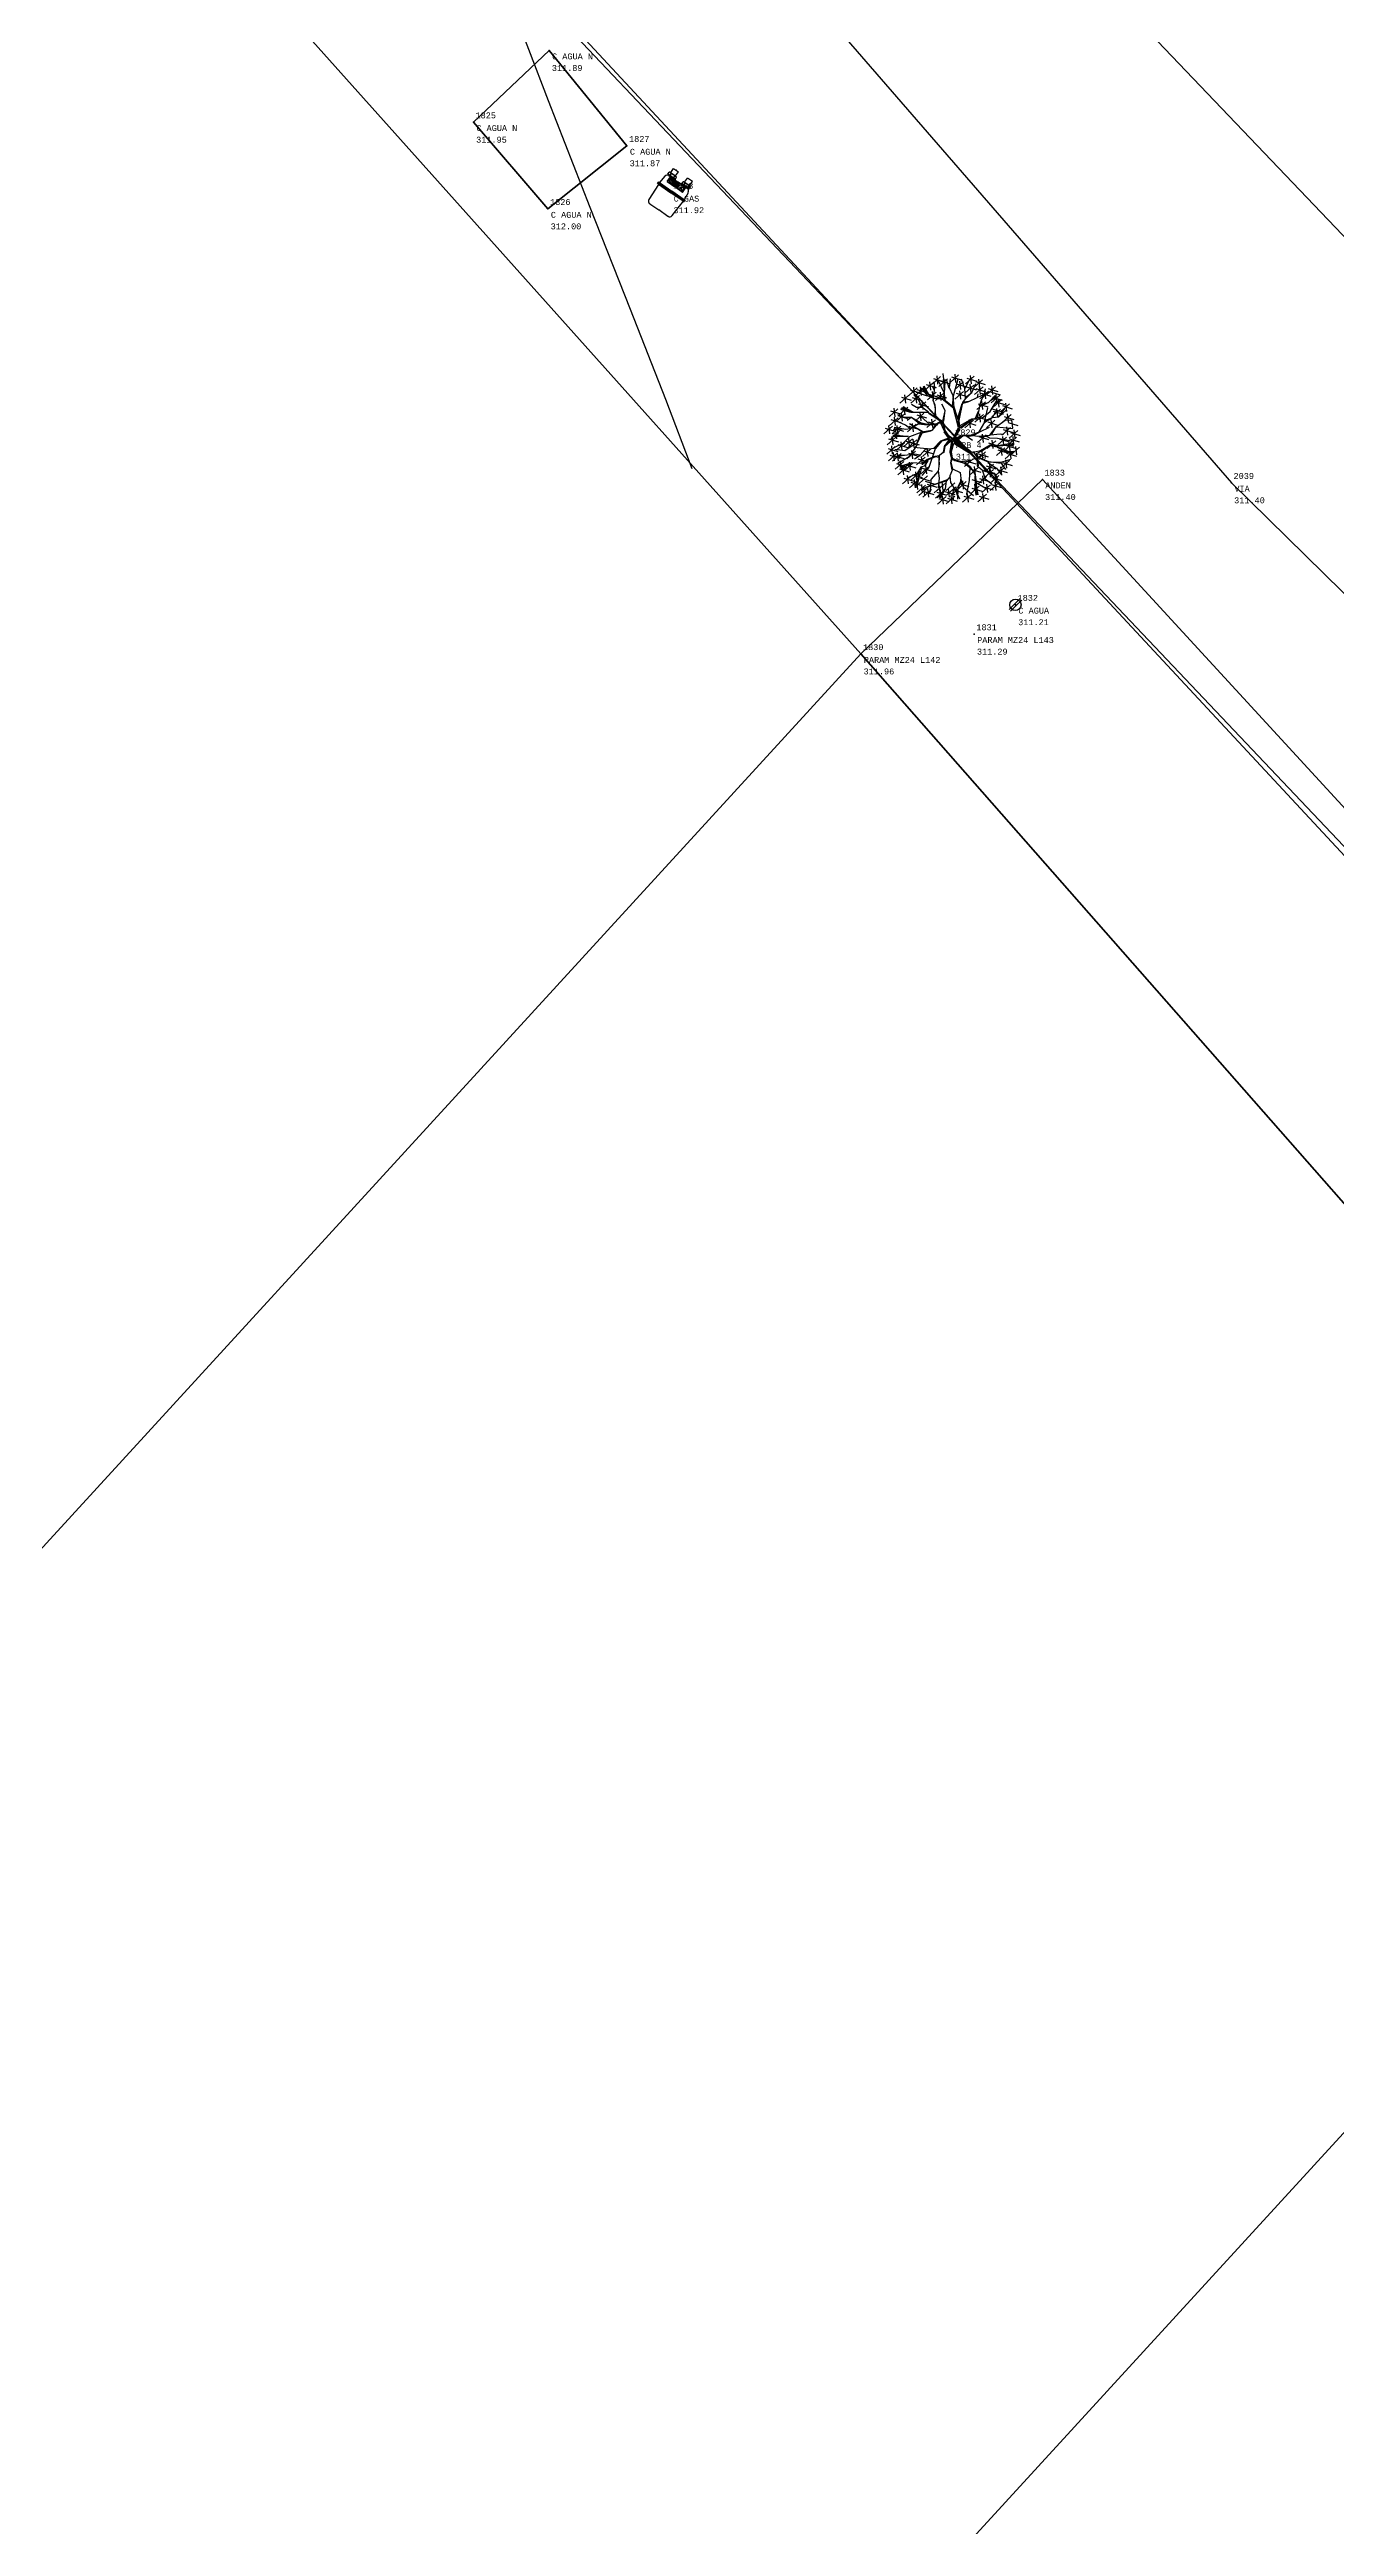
# Model space of a CAD drawing. Header units: metres. Extents: x 5050628 to 5051715, y 2427226 to 2427693.
# Drawn here: x 5051158.68 to 5051169.58, y 2427465.22 to 2427486.19 of the extents above; entities that cross this region are included whole.
import ezdxf
from ezdxf.enums import TextEntityAlignment as Align

# ---------------------------------------------------------------- set-up
doc = ezdxf.new("R2010")
doc.units = ezdxf.units.M
for name, color, linetype in [('1. Eje Vía', 7, 'Continuous'), ('2', 7, 'Continuous'), ('Anden', 252, 'Continuous'), ('ARBOLES', 3, 'Continuous'), ('C-TOPO-MINR-N', 11, 'Continuous'), ('CONTADOR AGUA', 255, 'Continuous'), ('CVL_PUNTO', 2, 'Continuous'), ('CVL_PUNTO_COR', 2, 'Continuous'), ('CVL_PUNTO_NUM', 2, 'Continuous'), ('Paramento', 7, 'Continuous'), ('Red Baja Tension', 30, 'Continuous'), ('Vía', 40, 'Continuous')]:
    doc.layers.add(name, color=color, linetype=linetype)
doc.layers.add('C. Agua Negras', color=35, linetype='Continuous', lineweight=40)
doc.layers.add('Red Media Tension', color=6, linetype='Continuous', lineweight=100)
doc.styles.add('MONOTXT4', font='monotxt4.shx')

# ---------------------------------------------------------------- blocks, each defined once
blk = doc.blocks.new('ar-2')
at = {"layer": 'ARBOLES'}
for p, q in [((29.603, 112.491), (29.626, 112.29)), ((29.982, 112.455), (29.776, 112.272)), ((29.887, 112.473), (29.91, 112.272)), ((28.786, 111.965), (28.579, 111.782)), ((28.613, 111.92), (28.846, 111.848)), ((28.69, 111.982), (28.714, 111.782)), ((28.994, 112.147), (28.788, 111.964)), ((28.821, 112.102), (29.055, 112.03)), ((29.043, 111.964), (28.837, 111.781)), ((28.87, 111.919), (29.104, 111.847)), ((28.899, 112.164), (28.922, 111.964)), ((28.948, 111.981), (28.971, 111.781)), ((29.159, 112.15), (28.953, 111.966)), ((29.24, 111.943), (28.972, 112.031)), ((28.986, 112.105), (29.22, 112.033)), ((29.064, 112.167), (29.087, 111.966)), ((29.381, 112.272), (29.175, 112.089)), ((29.208, 112.227), (29.442, 112.155)), ((29.442, 112.04), (29.235, 111.857)), ((29.269, 111.995), (29.502, 111.923)), ((29.286, 112.289), (29.309, 112.089)), ((29.552, 112.413), (29.346, 112.23)), ((29.401, 112.088), (29.364, 112.162)), ((29.379, 112.368), (29.613, 112.296)), ((29.632, 112.027), (29.426, 111.844)), ((29.457, 112.43), (29.48, 112.23)), ((29.459, 111.982), (29.692, 111.91)), ((29.716, 112.36), (29.509, 112.177)), ((29.537, 112.044), (29.56, 111.844)), ((29.543, 112.315), (29.776, 112.243)), ((29.809, 112.411), (30.043, 112.339)), ((30.096, 112.061), (29.889, 111.878)), ((30.099, 112.288), (29.893, 112.105)), ((29.923, 112.016), (30.156, 111.944)), ((29.926, 112.243), (30.16, 112.171)), ((30, 112.078), (30.023, 111.878)), ((30.004, 112.305), (30.027, 112.105)), ((30.344, 112.212), (30.137, 112.029)), ((30.353, 112.423), (30.146, 112.24)), ((30.171, 112.168), (30.404, 112.095)), ((30.18, 112.379), (30.413, 112.306)), ((30.248, 112.23), (30.271, 112.029)), ((30.257, 112.441), (30.28, 112.24)), ((30.555, 112.339), (30.348, 112.155)), ((30.566, 112.171), (30.36, 111.988)), ((30.382, 112.294), (30.615, 112.222)), ((30.393, 112.127), (30.627, 112.054)), ((30.434, 111.919), (30.446, 112)), ((30.459, 112.356), (30.482, 112.155)), ((30.471, 112.189), (30.494, 111.988)), ((30.694, 112.066), (30.488, 111.883)), ((30.521, 112.021), (30.755, 111.949)), ((30.599, 112.083), (30.622, 111.883)), ((30.86, 112.173), (30.654, 111.99)), ((30.687, 112.129), (30.921, 112.056)), ((30.743, 112.051), (30.977, 111.979)), ((30.963, 111.971), (30.756, 111.788)), ((30.765, 112.191), (30.788, 111.99)), ((30.79, 111.926), (31.023, 111.854)), ((31.017, 111.865), (30.81, 111.682)), ((30.857, 111.782), (30.956, 111.857)), ((30.867, 111.988), (30.89, 111.788)), ((30.921, 111.882), (30.945, 111.682)), ((28.528, 111.641), (28.322, 111.457)), ((28.536, 111.431), (28.33, 111.248)), ((28.355, 111.596), (28.589, 111.524)), ((28.363, 111.387), (28.597, 111.315)), ((28.433, 111.658), (28.456, 111.457)), ((28.441, 111.449), (28.464, 111.248)), ((28.703, 111.533), (28.497, 111.35)), ((28.68, 111.44), (28.53, 111.502)), ((28.764, 111.682), (28.558, 111.499)), ((28.608, 111.55), (28.631, 111.35)), ((28.669, 111.7), (28.692, 111.499)), ((28.964, 111.276), (28.758, 111.092)), ((28.869, 111.293), (28.892, 111.092)), ((29.153, 111.542), (28.947, 111.359)), ((28.98, 111.498), (29.214, 111.426)), ((29.198, 111.809), (28.992, 111.626)), ((29.025, 111.764), (29.259, 111.692)), ((29.058, 111.56), (29.081, 111.359)), ((29.29, 111.272), (29.084, 111.452)), ((29.103, 111.827), (29.126, 111.626)), ((29.426, 111.381), (29.22, 111.198)), ((29.253, 111.336), (29.486, 111.264)), ((29.331, 111.398), (29.354, 111.198)), ((30.16, 111.33), (30.393, 111.258)), ((30.237, 111.392), (30.26, 111.192)), ((30.572, 111.509), (30.366, 111.326)), ((30.399, 111.465), (30.632, 111.392)), ((30.449, 111.764), (30.683, 111.692)), ((30.477, 111.527), (30.5, 111.326)), ((30.527, 111.827), (30.55, 111.626)), ((30.603, 111.328), (30.677, 111.671)), ((30.85, 111.375), (30.644, 111.192)), ((30.677, 111.33), (30.911, 111.258)), ((30.755, 111.392), (30.778, 111.192)), ((30.808, 111.591), (31.042, 111.519)), ((30.844, 111.82), (31.077, 111.748)), ((31.2, 111.764), (30.994, 111.581)), ((31.027, 111.72), (31.261, 111.648)), ((31.239, 111.509), (31.033, 111.326)), ((31.066, 111.465), (31.3, 111.392)), ((31.094, 111.372), (31.231, 111.378)), ((31.105, 111.782), (31.128, 111.581)), ((31.144, 111.527), (31.167, 111.326)), ((31.164, 111.32), (31.398, 111.248)), ((31.242, 111.382), (31.265, 111.182)), ((28.4, 111.227), (28.194, 111.044)), ((28.227, 111.182), (28.46, 111.11)), ((28.468, 110.742), (28.262, 110.559)), ((28.48, 110.97), (28.274, 110.787)), ((28.295, 110.697), (28.529, 110.625)), ((28.305, 111.244), (28.328, 111.044)), ((28.307, 110.925), (28.541, 110.853)), ((28.569, 111.108), (28.363, 110.925)), ((28.373, 110.759), (28.396, 110.559)), ((28.385, 110.987), (28.408, 110.787)), ((28.603, 111.231), (28.396, 111.048)), ((28.43, 111.186), (28.663, 111.114)), ((28.474, 111.126), (28.497, 110.925)), ((28.699, 110.836), (28.493, 110.653)), ((28.507, 111.248), (28.53, 111.048)), ((28.526, 110.791), (28.759, 110.719)), ((28.604, 110.853), (28.627, 110.653)), ((28.875, 110.925), (28.669, 110.742)), ((28.702, 110.88), (28.936, 110.808)), ((28.98, 110.902), (28.774, 110.719)), ((28.78, 110.942), (28.803, 110.742)), ((28.807, 110.857), (29.041, 110.785)), ((28.885, 110.919), (28.908, 110.719)), ((29.32, 110.686), (29.114, 110.503)), ((29.225, 110.703), (29.248, 110.503)), ((30.638, 111.025), (30.432, 110.841)), ((30.465, 110.98), (30.699, 110.908)), ((30.543, 111.042), (30.566, 110.841)), ((30.868, 110.88), (30.662, 110.697)), ((30.773, 110.897), (30.796, 110.697)), ((31.089, 110.713), (30.883, 110.53)), ((31.128, 110.97), (30.922, 110.787)), ((30.994, 110.73), (31.017, 110.53)), ((31.222, 111.198), (31.016, 111.015)), ((31.033, 110.987), (31.056, 110.787)), ((31.049, 111.153), (31.283, 111.081)), ((31.276, 110.82), (31.07, 110.637)), ((31.103, 110.776), (31.336, 110.704)), ((31.127, 111.215), (31.15, 111.015)), ((31.368, 110.97), (31.162, 110.787)), ((31.181, 110.838), (31.204, 110.637)), ((31.394, 111.125), (31.188, 110.942)), ((31.195, 110.925), (31.428, 110.853)), ((31.221, 111.081), (31.455, 111.009)), ((31.433, 110.725), (31.227, 110.542)), ((31.273, 110.987), (31.296, 110.787)), ((31.299, 111.143), (31.322, 110.942)), ((31.338, 110.742), (31.361, 110.542)), ((28.513, 110.584), (28.307, 110.401)), ((28.34, 110.539), (28.574, 110.467)), ((28.608, 110.578), (28.402, 110.395)), ((28.418, 110.601), (28.441, 110.401)), ((28.435, 110.533), (28.669, 110.461)), ((28.669, 110.386), (28.463, 110.203)), ((28.513, 110.595), (28.536, 110.395)), ((28.738, 110.254), (28.532, 110.071)), ((28.565, 110.21), (28.798, 110.138)), ((28.574, 110.403), (28.597, 110.203)), ((28.643, 110.272), (28.666, 110.071)), ((28.897, 110.351), (28.69, 110.168)), ((28.724, 110.306), (28.957, 110.234)), ((28.953, 110.629), (28.747, 110.446)), ((28.78, 110.585), (29.013, 110.513)), ((28.801, 110.368), (28.825, 110.168)), ((29.048, 110.123), (28.842, 109.94)), ((28.858, 110.647), (28.881, 110.446)), ((28.953, 110.14), (28.976, 109.94)), ((29.183, 110.491), (28.977, 110.308)), ((29.01, 110.446), (29.243, 110.374)), ((29.088, 110.508), (29.111, 110.308)), ((29.113, 110.228), (29.346, 110.156)), ((29.147, 110.641), (29.381, 110.569)), ((30.328, 110.446), (30.122, 110.263)), ((30.155, 110.402), (30.389, 110.329)), ((30.449, 110.246), (30.243, 110.063)), ((30.276, 110.201), (30.51, 110.129)), ((30.354, 110.263), (30.377, 110.063)), ((30.627, 110.614), (30.421, 110.43)), ((30.454, 110.569), (30.687, 110.497)), ((30.532, 110.631), (30.555, 110.43)), ((30.811, 110.324), (30.605, 110.14)), ((30.811, 110.191), (30.605, 110.008)), ((30.638, 110.279), (30.872, 110.207)), ((30.716, 110.341), (30.739, 110.14)), ((30.716, 110.208), (30.739, 110.008)), ((31.078, 110.24), (30.872, 110.057)), ((30.883, 110.226), (31.007, 110.065)), ((30.905, 110.195), (31.138, 110.123)), ((30.916, 110.668), (31.15, 110.596)), ((30.983, 110.257), (31.006, 110.057)), ((31.2, 110.407), (30.994, 110.224)), ((31.301, 110.632), (31.094, 110.449)), ((31.105, 110.425), (31.128, 110.224)), ((31.128, 110.587), (31.361, 110.515)), ((31.205, 110.649), (31.228, 110.449)), ((28.848, 110.035), (28.641, 109.852)), ((28.675, 109.99), (28.908, 109.918)), ((28.752, 110.053), (28.776, 109.852)), ((29.013, 109.94), (28.807, 109.757)), ((28.84, 109.895), (29.074, 109.823)), ((28.875, 110.078), (29.109, 110.006)), ((28.918, 109.957), (28.941, 109.757)), ((28.974, 109.92), (28.997, 109.72)), ((29.186, 109.821), (28.979, 109.638)), ((29.235, 109.753), (29.028, 109.57)), ((29.237, 110.04), (29.031, 109.856)), ((29.064, 109.995), (29.297, 109.923)), ((29.09, 109.838), (29.113, 109.638)), ((29.331, 109.718), (29.124, 109.535)), ((29.139, 109.77), (29.162, 109.57)), ((29.158, 109.673), (29.391, 109.601)), ((29.181, 109.913), (29.414, 109.841)), ((29.23, 109.845), (29.463, 109.773)), ((29.235, 109.735), (29.259, 109.535)), ((29.603, 109.817), (29.397, 109.634)), ((29.459, 109.65), (29.692, 109.578)), ((29.684, 109.547), (29.478, 109.364)), ((29.508, 109.835), (29.531, 109.634)), ((29.511, 109.502), (29.745, 109.43)), ((29.514, 109.523), (29.632, 109.679)), ((29.537, 109.712), (29.56, 109.512)), ((29.581, 109.897), (29.605, 109.696)), ((29.589, 109.564), (29.612, 109.364)), ((29.654, 109.673), (29.887, 109.601)), ((29.887, 109.874), (29.681, 109.691)), ((29.887, 109.556), (29.681, 109.373)), ((29.904, 109.773), (29.698, 109.59)), ((29.714, 109.512), (29.948, 109.44)), ((29.731, 109.735), (29.754, 109.535)), ((29.792, 109.574), (29.815, 109.373)), ((30.01, 109.763), (29.803, 109.579)), ((29.869, 109.753), (29.831, 109.61)), ((29.831, 109.61), (29.85, 109.479)), ((29.837, 109.718), (30.07, 109.646)), ((29.914, 109.78), (29.938, 109.579)), ((30.165, 109.907), (29.959, 109.724)), ((29.992, 109.862), (30.226, 109.79)), ((30.282, 109.601), (30.076, 109.418)), ((30.109, 109.556), (30.343, 109.484)), ((30.167, 109.616), (30.211, 109.523)), ((30.187, 109.618), (30.21, 109.418)), ((30.471, 109.796), (30.265, 109.613)), ((30.294, 109.956), (30.527, 109.884)), ((30.298, 109.751), (30.532, 109.679)), ((30.376, 109.813), (30.399, 109.613)), ((30.645, 109.605), (30.439, 109.422)), ((30.65, 110.024), (30.444, 109.841)), ((30.472, 109.561), (30.706, 109.489)), ((30.477, 109.979), (30.71, 109.907)), ((30.743, 109.829), (30.537, 109.646)), ((30.55, 109.623), (30.573, 109.422)), ((30.555, 110.041), (30.578, 109.841)), ((30.57, 109.784), (30.804, 109.712)), ((30.648, 109.846), (30.671, 109.646)), ((30.94, 109.879), (30.733, 109.696)), ((30.944, 110.051), (30.738, 109.868)), ((30.767, 109.835), (31, 109.763)), ((30.771, 110.006), (31.004, 109.934)), ((30.844, 109.897), (30.867, 109.696)), ((30.849, 110.068), (30.872, 109.868))]:
    blk.add_line(p, q, dxfattribs=at)
at = {"layer": 'ARBOLES', "color": 27}
for p, q in [((29.041, 111.839), (28.91, 111.982)), ((29.245, 111.956), (29.091, 112.149)), ((29.115, 112.149), (29.24, 111.988)), ((29.24, 111.988), (29.14, 112.174)), ((29.277, 111.969), (29.158, 112.187)), ((29.383, 111.888), (29.245, 111.956)), ((29.383, 111.9), (29.277, 111.969)), ((29.346, 112.057), (29.369, 111.857)), ((29.37, 111.844), (29.414, 112.149)), ((29.494, 111.894), (29.383, 111.9)), ((29.588, 111.876), (29.383, 111.888)), ((29.414, 112.149), (29.395, 112.287)), ((29.619, 111.888), (29.494, 111.894)), ((29.638, 112.025), (29.5, 112.311)), ((29.862, 111.657), (29.588, 111.876)), ((29.638, 112.218), (29.619, 112.342)), ((29.619, 111.888), (29.644, 112.043)), ((29.62, 112.377), (29.643, 112.177)), ((29.638, 112.342), (29.65, 112.224)), ((29.644, 112.043), (29.638, 112.218)), ((29.638, 111.906), (29.644, 111.863)), ((29.644, 111.993), (29.662, 112.348)), ((29.669, 111.832), (29.644, 111.993)), ((29.756, 112.137), (29.688, 112.342)), ((29.762, 112.143), (29.787, 112.361)), ((29.849, 111.956), (29.762, 112.143)), ((29.837, 111.701), (29.855, 111.95)), ((29.874, 111.677), (29.849, 111.956)), ((29.855, 111.956), (29.974, 112.361)), ((30.129, 112.131), (30.048, 112.355)), ((30.08, 111.794), (30.142, 111.882)), ((30.142, 111.882), (30.129, 112.131)), ((30.136, 112.137), (30.229, 112.305)), ((30.142, 111.919), (30.297, 112.038)), ((30.147, 111.882), (30.297, 112.031)), ((30.223, 111.82), (30.428, 111.913)), ((30.297, 112.031), (30.396, 112.249)), ((30.428, 111.913), (30.739, 112.056)), ((30.484, 111.714), (30.546, 111.888)), ((30.546, 111.888), (30.595, 111.956)), ((30.595, 111.956), (30.621, 112.125)), ((30.701, 111.8), (30.857, 111.963)), ((30.757, 111.863), (30.87, 111.943)), ((30.757, 111.85), (30.882, 111.919)), ((28.711, 111.253), (28.481, 111.359)), ((28.53, 111.488), (28.763, 111.416)), ((28.591, 111.638), (28.825, 111.565)), ((28.853, 111.558), (28.611, 111.664)), ((28.853, 111.564), (28.636, 111.67)), ((28.897, 111.564), (28.654, 111.695)), ((28.853, 111.44), (28.68, 111.44)), ((28.848, 111.434), (28.755, 111.366)), ((29.116, 111.085), (28.811, 111.284)), ((29.016, 111.278), (28.823, 111.166)), ((28.978, 111.677), (28.853, 111.744)), ((29.245, 111.558), (28.853, 111.558)), ((29.091, 111.303), (28.853, 111.44)), ((29.041, 111.297), (28.854, 111.434)), ((29.091, 111.677), (28.978, 111.677)), ((29.246, 111.253), (29.016, 111.278)), ((29.102, 111.683), (29.041, 111.839)), ((29.234, 111.272), (29.041, 111.297)), ((29.277, 111.259), (29.091, 111.303)), ((29.258, 111.564), (29.102, 111.683)), ((29.494, 111.409), (29.245, 111.558)), ((29.563, 111.334), (29.271, 111.534)), ((29.457, 111.285), (29.277, 111.259)), ((29.47, 111.285), (29.339, 111.129)), ((29.433, 111.278), (29.339, 111.129)), ((29.42, 111.733), (29.37, 111.844)), ((29.37, 111.844), (29.42, 111.683)), ((29.42, 111.683), (29.414, 111.471)), ((29.439, 111.458), (29.42, 111.733)), ((29.544, 111.334), (29.457, 111.285)), ((29.55, 111.309), (29.47, 111.285)), ((29.619, 111.328), (29.494, 111.409)), ((29.55, 111.309), (29.625, 111.135)), ((29.595, 111.266), (29.563, 111.334)), ((29.662, 111.601), (29.576, 111.757)), ((29.6, 111.352), (29.656, 111.595)), ((29.644, 111.11), (29.6, 111.322)), ((29.656, 111.129), (29.619, 111.328)), ((29.625, 111.346), (29.662, 111.601)), ((29.881, 111.664), (29.669, 111.832)), ((29.98, 111.197), (29.862, 111.657)), ((29.967, 111.378), (29.881, 111.664)), ((29.961, 111.421), (30.067, 111.77)), ((29.998, 111.352), (29.967, 111.378)), ((30.004, 111.179), (29.974, 111.346)), ((29.98, 111.384), (30.017, 111.534)), ((29.998, 111.365), (30.08, 111.794)), ((30.017, 111.179), (29.998, 111.352)), ((30.017, 111.246), (30.297, 111.409)), ((30.03, 111.209), (30.253, 111.359)), ((30.036, 111.179), (30.309, 111.396)), ((30.086, 111.776), (30.223, 111.82)), ((30.104, 111.813), (30.229, 111.826)), ((30.333, 111.375), (30.126, 111.192)), ((30.297, 111.409), (30.422, 111.421)), ((30.309, 111.396), (30.471, 111.409)), ((30.385, 111.421), (30.459, 111.59)), ((30.622, 111.809), (30.416, 111.626)), ((30.422, 111.421), (30.446, 111.502)), ((30.446, 111.502), (30.491, 111.701)), ((30.471, 111.409), (30.565, 111.446)), ((30.472, 111.091), (30.609, 111.322)), ((30.491, 111.701), (30.701, 111.8)), ((30.502, 111.739), (30.695, 111.794)), ((30.565, 111.446), (30.739, 111.577)), ((30.609, 111.322), (30.783, 111.434)), ((30.615, 111.366), (30.789, 111.44)), ((30.739, 111.577), (30.857, 111.782)), ((30.981, 111.635), (30.775, 111.452)), ((30.783, 111.648), (31.017, 111.576)), ((30.783, 111.434), (30.939, 111.453)), ((30.789, 111.434), (30.895, 111.621)), ((30.876, 111.216), (31.094, 111.372)), ((30.886, 111.653), (30.909, 111.452)), ((30.939, 111.453), (31.088, 111.652)), ((30.939, 111.453), (31.119, 111.614)), ((28.396, 111.064), (28.63, 110.991)), ((28.406, 110.992), (28.767, 110.98)), ((28.786, 110.98), (28.412, 111.011)), ((28.648, 110.817), (28.418, 110.705)), ((28.637, 111.16), (28.419, 111.135)), ((28.431, 111.16), (28.556, 111.166)), ((28.723, 111.148), (28.437, 111.198)), ((28.699, 110.637), (28.456, 110.675)), ((28.804, 110.979), (28.648, 110.817)), ((28.848, 110.743), (28.699, 110.637)), ((28.829, 111.166), (28.711, 111.253)), ((28.823, 111.166), (28.723, 111.148)), ((28.791, 111.231), (29.025, 111.159)), ((28.991, 110.793), (28.798, 110.5)), ((29.102, 111.085), (28.804, 110.979)), ((28.985, 110.805), (28.848, 110.743)), ((29.284, 110.681), (28.916, 110.724)), ((29.072, 111.067), (28.973, 110.799)), ((29.103, 111.06), (28.985, 110.805)), ((28.997, 111.173), (29.14, 111.098)), ((29.339, 111.129), (29.102, 111.085)), ((29.109, 111.067), (29.327, 111.116)), ((29.408, 110.693), (29.178, 110.669)), ((29.408, 111.26), (29.265, 111.26)), ((29.421, 110.687), (29.271, 110.245)), ((29.545, 110.868), (29.377, 110.693)), ((29.551, 110.861), (29.408, 110.693)), ((29.433, 110.693), (29.582, 110.868)), ((29.738, 110.942), (29.545, 110.868)), ((29.756, 110.917), (29.551, 110.861)), ((29.644, 110.774), (29.613, 110.612)), ((29.651, 110.743), (29.626, 110.6)), ((29.763, 110.923), (29.638, 111.098)), ((29.749, 110.967), (29.644, 111.11)), ((29.848, 110.918), (29.651, 110.743)), ((29.756, 110.992), (29.656, 111.129)), ((29.657, 110.768), (29.781, 110.936)), ((29.812, 110.923), (29.657, 110.768)), ((29.855, 110.917), (29.749, 110.967)), ((29.855, 110.917), (29.756, 110.992)), ((29.812, 110.874), (29.769, 110.625)), ((29.848, 110.918), (29.775, 110.612)), ((29.856, 110.812), (29.8, 110.618)), ((29.848, 110.918), (29.98, 111.197)), ((29.848, 110.918), (30.004, 111.179)), ((29.848, 110.918), (29.887, 110.811)), ((29.893, 110.954), (29.881, 110.917)), ((29.881, 110.917), (29.905, 110.817)), ((29.887, 110.811), (30.223, 110.599)), ((29.905, 110.817), (29.918, 110.917)), ((29.918, 110.992), (30.017, 111.16)), ((29.918, 110.936), (30.043, 111.017)), ((29.918, 110.917), (29.918, 110.992)), ((29.924, 110.911), (30.018, 110.986)), ((29.93, 110.898), (30.291, 110.618)), ((29.937, 110.805), (29.93, 110.867)), ((29.93, 110.867), (30.21, 110.655)), ((30.204, 110.631), (29.937, 110.805)), ((29.949, 110.886), (30.092, 111.005)), ((30.21, 110.655), (29.967, 110.811)), ((30.018, 110.986), (30.105, 111.017)), ((30.092, 111.005), (30.155, 111.005)), ((30.105, 111.017), (30.298, 111.017)), ((30.155, 111.005), (30.31, 110.892)), ((30.192, 110.986), (30.323, 111.011)), ((30.279, 111.017), (30.472, 111.091)), ((30.298, 111.017), (30.422, 110.992)), ((30.348, 111.017), (30.478, 111.091)), ((30.422, 110.992), (30.727, 111.017)), ((30.491, 111.091), (30.721, 111.21)), ((30.502, 110.649), (30.739, 110.787)), ((30.528, 110.992), (30.659, 110.986)), ((30.534, 110.643), (30.733, 110.768)), ((30.628, 111.005), (30.721, 110.955)), ((30.695, 110.835), (30.928, 110.763)), ((30.721, 110.955), (30.908, 110.942)), ((30.727, 111.017), (30.876, 111.216)), ((30.733, 110.768), (30.9, 110.737)), ((30.739, 110.787), (30.882, 110.755)), ((30.746, 111.023), (30.976, 111.048)), ((30.777, 111.036), (30.889, 111.229)), ((30.882, 110.755), (31.199, 110.787)), ((30.889, 111.216), (31.275, 111.173)), ((30.9, 110.737), (31.156, 110.631)), ((31.138, 110.612), (30.907, 110.724)), ((30.908, 110.942), (31.293, 110.874)), ((31.181, 110.811), (30.919, 110.761)), ((30.955, 110.925), (31.189, 110.853)), ((30.976, 111.048), (31.063, 111.042)), ((31.298, 110.798), (31.181, 110.811)), ((31.199, 110.787), (31.293, 110.755)), ((31.298, 110.78), (31.224, 110.792)), ((28.568, 110.525), (28.462, 110.5)), ((28.63, 110.525), (28.475, 110.482)), ((28.496, 110.341), (28.729, 110.269)), ((28.798, 110.5), (28.531, 110.339)), ((28.755, 110.538), (28.537, 110.532)), ((28.86, 110.357), (28.58, 110.27)), ((28.705, 110.282), (28.58, 110.257)), ((28.599, 110.233), (28.705, 110.282)), ((28.612, 110.208), (28.842, 110.345)), ((28.923, 110.563), (28.63, 110.525)), ((28.991, 110.096), (28.755, 109.984)), ((29.109, 110.339), (28.86, 110.357)), ((29.06, 110.538), (28.923, 110.563)), ((29.066, 110.532), (28.923, 110.438)), ((29.035, 110.158), (28.96, 109.791)), ((29.091, 110.245), (28.973, 109.766)), ((29.078, 110.251), (28.991, 110.096)), ((29.178, 110.669), (29.06, 110.538)), ((29.184, 110.282), (29.078, 110.251)), ((29.286, 110.273), (29.08, 110.09)), ((29.271, 110.245), (29.103, 110.052)), ((29.228, 110.432), (29.109, 110.339)), ((29.122, 110.332), (29.228, 110.407)), ((29.228, 110.407), (29.165, 110.282)), ((29.253, 110.426), (29.184, 110.282)), ((29.191, 110.29), (29.214, 110.09)), ((29.414, 110.507), (29.228, 110.432)), ((29.427, 110.494), (29.253, 110.426)), ((29.489, 110.152), (29.321, 109.952)), ((29.514, 110.519), (29.414, 110.507)), ((29.501, 110.482), (29.427, 110.494)), ((29.52, 110.332), (29.489, 110.152)), ((29.495, 110.164), (29.52, 109.984)), ((29.501, 110.519), (29.52, 110.332)), ((29.613, 110.612), (29.514, 110.525)), ((29.582, 110.575), (29.514, 110.519)), ((29.52, 110.307), (29.526, 110.513)), ((29.626, 110.6), (29.582, 110.575)), ((29.775, 110.612), (29.812, 110.457)), ((29.831, 110.195), (29.775, 110.04)), ((29.8, 110.45), (29.787, 110.357)), ((29.787, 110.357), (29.819, 110.183)), ((29.819, 110.432), (29.794, 110.364)), ((29.794, 110.364), (29.837, 110.208)), ((29.8, 110.618), (29.825, 110.469)), ((29.812, 110.457), (29.887, 110.413)), ((29.825, 110.469), (29.912, 110.426)), ((29.837, 110.208), (30.018, 110.12)), ((29.887, 110.413), (30.124, 110.345)), ((29.912, 110.426), (30.092, 110.37)), ((30.018, 110.12), (30.043, 109.915)), ((30.285, 110.413), (30.055, 110.382)), ((30.124, 110.37), (30.254, 110.264)), ((30.124, 110.345), (30.248, 110.245)), ((30.13, 110.37), (30.285, 110.413)), ((30.291, 110.618), (30.204, 110.631)), ((30.223, 110.599), (30.341, 110.593)), ((30.248, 110.245), (30.235, 109.934)), ((30.26, 110.257), (30.379, 110.071)), ((30.309, 110.618), (30.372, 110.618)), ((30.341, 110.593), (30.422, 110.493)), ((30.372, 110.618), (30.502, 110.649)), ((30.403, 110.581), (30.446, 110.493)), ((30.409, 110.581), (30.534, 110.643)), ((30.416, 110.488), (30.428, 110.282)), ((30.422, 110.493), (30.701, 110.369)), ((30.428, 110.282), (30.546, 110.189)), ((30.453, 110.282), (30.435, 110.482)), ((30.446, 110.493), (30.695, 110.388)), ((30.546, 110.189), (30.615, 109.971)), ((30.565, 110.171), (30.814, 110.102)), ((30.578, 110.189), (30.827, 110.108)), ((30.638, 110.146), (30.872, 110.074)), ((30.683, 110.364), (30.883, 110.226)), ((30.695, 110.388), (31, 110.35)), ((30.701, 110.369), (31.019, 110.376)), ((30.827, 110.108), (30.914, 109.977)), ((31, 110.35), (31.099, 110.195)), ((31.019, 110.376), (31.231, 110.443)), ((31.027, 110.363), (31.261, 110.29)), ((31.249, 110.581), (31.138, 110.612)), ((31.261, 110.599), (31.144, 110.625)), ((31.156, 110.631), (31.274, 110.625)), ((29.215, 109.772), (29.085, 109.691)), ((29.676, 109.915), (29.215, 109.772)), ((29.246, 109.784), (29.713, 109.952)), ((29.302, 109.679), (29.259, 109.616)), ((29.321, 109.952), (29.302, 109.679)), ((29.632, 109.695), (29.426, 109.512)), ((29.677, 109.879), (29.47, 109.696)), ((29.663, 109.729), (29.47, 109.517)), ((29.52, 109.984), (29.489, 109.753)), ((29.663, 109.722), (29.539, 109.511)), ((29.682, 109.915), (29.663, 109.729)), ((29.781, 110.027), (29.682, 109.915)), ((29.775, 110.04), (29.787, 109.884)), ((29.787, 109.884), (29.869, 109.753)), ((29.875, 109.753), (29.999, 109.492)), ((30.024, 109.909), (29.955, 109.76)), ((29.962, 109.747), (29.955, 109.486)), ((30.043, 109.915), (29.962, 109.747)), ((30.03, 109.965), (30.024, 109.909)), ((30.043, 109.915), (30.099, 109.772)), ((30.07, 109.924), (30.093, 109.724)), ((30.099, 109.772), (30.335, 109.573)), ((30.235, 109.934), (30.167, 109.616)), ((30.366, 110.046), (30.379, 109.853)), ((30.397, 109.585), (30.372, 109.841)), ((30.379, 110.071), (30.397, 109.884)), ((30.379, 109.853), (30.422, 109.592)), ((30.391, 109.884), (30.441, 109.592)), ((30.397, 109.884), (30.652, 109.735)), ((30.615, 109.971), (30.771, 109.853))]:
    blk.add_line(p, q, dxfattribs=at)
blk = doc.blocks.new('CONT')
for p, q in [((-0.018, 0.018), (-0.141, -0.106)), ((-0.018, 0.018), (0.106, 0.141)), ((0.018, -0.018), (0.141, 0.106)), ((0.018, -0.018), (-0.106, -0.141))]:
    blk.add_line(p, q)
blk.add_circle((0, 0), 0.125)
blk = doc.blocks.new('A$Cf7b1f20d')
at = {"layer": '2', "xscale": 2, "yscale": 2, "zscale": 2}
blk.add_blockref('CONT', (0.28, 0.28), dxfattribs=at)
blk = doc.blocks.new('*X64')
at = {"color": 0}
for p, q in [((833.9, 176.5, 2), (834.9, 177.6, 2)), ((833.9, 177, 2), (834.5, 177.6, 2)), ((833.9, 177.4, 2), (834, 177.6, 2)), ((833.9, 176.1, 2), (834.4, 176.6, 2)), ((833.9, 175.6, 2), (834.4, 176.1, 2)), ((833.9, 175.2, 2), (834.4, 175.7, 2)), ((833.9, 174.7, 2), (834.4, 175.2, 2)), ((834, 174.4, 2), (834.6, 175, 2)), ((834.4, 174.4, 2), (835, 175, 2)), ((834.8, 177, 2), (835.4, 177.6, 2)), ((834.9, 174.4, 2), (836.4, 175.9, 2)), ((835.2, 177, 2), (835.8, 177.6, 2)), ((835.3, 174.4, 2), (836.4, 175.4, 2)), ((835.4, 176.2, 2), (836.7, 177.6, 2)), ((835.4, 176.7, 2), (836.3, 177.6, 2)), ((835.4, 175.8, 2), (836.4, 176.8, 2)), ((835.4, 175.3, 2), (836.4, 176.3, 2)), ((835.8, 174.4, 2), (836.4, 175, 2)), ((836.2, 174.4, 2), (836.8, 175, 2)), ((836.6, 177, 2), (837.2, 177.6, 2)), ((836.7, 174.4, 2), (837.3, 175, 2)), ((837, 177, 2), (837.6, 177.6, 2)), ((837.1, 174.4, 2), (838.4, 175.6, 2)), ((837.4, 176.4, 2), (838.5, 177.6, 2)), ((837.4, 176.9, 2), (838.1, 177.6, 2)), ((837.4, 176, 2), (839, 177.6, 2)), ((837.4, 175.5, 2), (838.4, 176.5, 2)), ((837.4, 175.1, 2), (838.4, 176.1, 2)), ((837.6, 174.4, 2), (838.4, 175.2, 2)), ((838, 174.4, 2), (838.6, 175, 2)), ((838.5, 174.4, 2), (839.1, 175, 2)), ((838.8, 177, 2), (839.4, 177.6, 2)), ((838.9, 174.4, 2), (840.1, 175.6, 2)), ((839.3, 177, 2), (839.9, 177.6, 2)), ((839.4, 176.6, 2), (840.1, 177.4, 2)), ((839.4, 176.2, 2), (840.1, 177, 2)), ((839.4, 175.7, 2), (840.1, 176.5, 2)), ((839.4, 175.3, 2), (840.1, 176.1, 2)), ((839.4, 174.4, 2), (840.1, 175.2, 2)), ((839.8, 174.4, 2), (840.1, 174.7, 2))]:
    blk.add_line(p, q, dxfattribs=at)
blk = doc.blocks.new('gas')
for p, q in [((840269.36, 1366923.8, -0.27), (840269.36, 1366923.91, -0.27)), ((840269.36, 1366923.82, -0.27), (840269.74, 1366923.82, -0.27)), ((840269.36, 1366923.8, -0.27), (840269.74, 1366923.8, -0.27)), ((840269.4, 1366923.93, -0.27), (840269.55, 1366923.93, -0.27)), ((840269.42, 1366923.93, -0.27), (840269.42, 1366924.14, -0.27)), ((840269.42, 1366924.14, -0.27), (840269.67, 1366924.14, -0.27)), ((840269.42, 1366923.78, -0.27), (840269.42, 1366923.8, -0.27)), ((840269.43, 1366923.78, -0.27), (840269.9, 1366923.78, -0.27)), ((840269.45, 1366923.91, -0.27), (840269.45, 1366923.82, -0.27)), ((840269.51, 1366923.53, -0.27), (840269.51, 1366923.78, -0.27)), ((840269.53, 1366923.76, -0.27), (840269.9, 1366923.76, -0.27)), ((840269.53, 1366923.55, -0.27), (840269.53, 1366923.76, -0.27)), ((840269.69, 1366923.93, -0.27), (840269.55, 1366923.93, -0.27)), ((840269.64, 1366923.91, -0.27), (840269.64, 1366923.82, -0.27)), ((840269.67, 1366923.93, -0.27), (840269.67, 1366924.14, -0.27)), ((840269.67, 1366923.78, -0.27), (840269.67, 1366923.8, -0.27)), ((840269.73, 1366923.8, -0.27), (840269.73, 1366923.91, -0.27)), ((840270.37, 1366923.78, -0.27), (840269.9, 1366923.78, -0.27)), ((840270.28, 1366923.76, -0.27), (840269.9, 1366923.76, -0.27)), ((840270.07, 1366923.8, -0.27), (840270.07, 1366923.91, -0.27)), ((840270.44, 1366923.82, -0.27), (840270.07, 1366923.82, -0.27)), ((840270.44, 1366923.8, -0.27), (840270.07, 1366923.8, -0.27)), ((840270.11, 1366923.93, -0.27), (840270.26, 1366923.93, -0.27)), ((840270.38, 1366924.14, -0.27), (840270.13, 1366924.14, -0.27)), ((840270.13, 1366923.93, -0.27), (840270.13, 1366924.14, -0.27)), ((840270.13, 1366923.78, -0.27), (840270.13, 1366923.8, -0.27)), ((840270.16, 1366923.91, -0.27), (840270.16, 1366923.82, -0.27)), ((840270.4, 1366923.93, -0.27), (840270.26, 1366923.93, -0.27)), ((840270.28, 1366923.55, -0.27), (840270.28, 1366923.76, -0.27)), ((840270.3, 1366923.53, -0.27), (840270.3, 1366923.78, -0.27)), ((840270.35, 1366923.91, -0.27), (840270.35, 1366923.82, -0.27)), ((840270.38, 1366923.93, -0.27), (840270.38, 1366924.14, -0.27)), ((840270.38, 1366923.78, -0.27), (840270.38, 1366923.8, -0.27)), ((840270.44, 1366923.8, -0.27), (840270.44, 1366923.91, -0.27)), ((840269.27, 1366923.32, -0.27), (840269.23, 1366923.32, -0.27)), ((840269.23, 1366923.24, -0.27), (840269.23, 1366923.32, -0.27)), ((840269.28, 1366923.28, -0.27), (840269.23, 1366923.28, -0.27)), ((840269.27, 1366923.24, -0.27), (840269.23, 1366923.24, -0.27)), ((840269.28, 1366923.33, -0.27), (840269.31, 1366923.67, -0.27)), ((840269.28, 1366923.32, -0.27), (840269.9, 1366923.32, -0.27)), ((840269.28, 1366923.28, -0.27), (840269.9, 1366923.28, -0.27)), ((840269.28, 1366923.24, -0.27), (840269.9, 1366923.24, -0.27)), ((840269.28, 1366923.23, -0.27), (840269.31, 1366922.48, -0.27)), ((840269.51, 1366923.53, -0.27), (840269.9, 1366923.53, -0.27)), ((840269.53, 1366923.55, -0.27), (840269.9, 1366923.55, -0.27)), ((840269.57, 1366923.59, -0.27), (840269.57, 1366923.72, -0.27)), ((840269.57, 1366923.72, -0.27), (840270.01, 1366923.72, -0.27)), ((840269.57, 1366923.59, -0.27), (840270.01, 1366923.59, -0.27)), ((840269.62, 1366923.68, -0.27), (840269.64, 1366923.68, -0.27)), ((840269.62, 1366923.64, -0.27), (840269.62, 1366923.68, -0.27)), ((840269.62, 1366923.64, -0.27), (840269.64, 1366923.64, -0.27)), ((840269.64, 1366923.64, -0.27), (840269.64, 1366923.68, -0.27)), ((840269.66, 1366923.68, -0.27), (840269.68, 1366923.68, -0.27)), ((840269.66, 1366923.64, -0.27), (840269.66, 1366923.68, -0.27)), ((840269.66, 1366923.64, -0.27), (840269.68, 1366923.64, -0.27)), ((840269.68, 1366923.64, -0.27), (840269.68, 1366923.68, -0.27)), ((840269.71, 1366923.68, -0.27), (840269.73, 1366923.68, -0.27)), ((840269.71, 1366923.64, -0.27), (840269.71, 1366923.68, -0.27)), ((840269.71, 1366923.64, -0.27), (840269.73, 1366923.64, -0.27)), ((840269.73, 1366923.64, -0.27), (840269.73, 1366923.68, -0.27)), ((840269.75, 1366923.68, -0.27), (840269.77, 1366923.68, -0.27)), ((840269.75, 1366923.64, -0.27), (840269.75, 1366923.68, -0.27)), ((840269.75, 1366923.64, -0.27), (840269.77, 1366923.64, -0.27)), ((840269.77, 1366923.64, -0.27), (840269.77, 1366923.68, -0.27)), ((840269.79, 1366923.68, -0.27), (840269.81, 1366923.68, -0.27)), ((840269.79, 1366923.64, -0.27), (840269.79, 1366923.68, -0.27)), ((840269.79, 1366923.64, -0.27), (840269.81, 1366923.64, -0.27)), ((840269.81, 1366923.64, -0.27), (840269.81, 1366923.68, -0.27)), ((840269.83, 1366923.68, -0.27), (840269.85, 1366923.68, -0.27)), ((840269.83, 1366923.64, -0.27), (840269.83, 1366923.68, -0.27)), ((840269.83, 1366923.64, -0.27), (840269.85, 1366923.64, -0.27)), ((840269.85, 1366923.64, -0.27), (840269.85, 1366923.68, -0.27)), ((840269.86, 1366923.69, -0.27), (840269.86, 1366923.62, -0.27)), ((840269.86, 1366923.69, -0.27), (840269.99, 1366923.69, -0.27)), ((840269.86, 1366923.62, -0.27), (840269.99, 1366923.62, -0.27)), ((840269.87, 1366923.68, -0.27), (840269.89, 1366923.68, -0.27)), ((840269.87, 1366923.64, -0.27), (840269.87, 1366923.68, -0.27)), ((840269.87, 1366923.64, -0.27), (840269.89, 1366923.64, -0.27)), ((840269.89, 1366923.64, -0.27), (840269.89, 1366923.68, -0.27)), ((840270.28, 1366923.55, -0.27), (840269.9, 1366923.55, -0.27)), ((840270.3, 1366923.53, -0.27), (840269.9, 1366923.53, -0.27)), ((840270.53, 1366923.32, -0.27), (840269.9, 1366923.32, -0.27)), ((840270.53, 1366923.28, -0.27), (840269.9, 1366923.28, -0.27)), ((840270.53, 1366923.24, -0.27), (840269.9, 1366923.24, -0.27)), ((840269.91, 1366923.68, -0.27), (840269.94, 1366923.68, -0.27)), ((840269.91, 1366923.64, -0.27), (840269.91, 1366923.68, -0.27)), ((840269.91, 1366923.64, -0.27), (840269.94, 1366923.64, -0.27)), ((840269.94, 1366923.64, -0.27), (840269.94, 1366923.68, -0.27)), ((840269.96, 1366923.68, -0.27), (840269.98, 1366923.68, -0.27)), ((840269.96, 1366923.64, -0.27), (840269.96, 1366923.68, -0.27)), ((840269.96, 1366923.64, -0.27), (840269.98, 1366923.64, -0.27)), ((840269.98, 1366923.64, -0.27), (840269.98, 1366923.68, -0.27)), ((840269.99, 1366923.69, -0.27), (840269.99, 1366923.62, -0.27)), ((840270.01, 1366923.59, -0.27), (840270.01, 1366923.72, -0.27)), ((840270.53, 1366923.23, -0.27), (840270.49, 1366922.48, -0.27)), ((840270.53, 1366923.33, -0.27), (840270.5, 1366923.67, -0.27)), ((840270.53, 1366923.28, -0.27), (840270.57, 1366923.28, -0.27)), ((840270.54, 1366923.32, -0.27), (840270.57, 1366923.32, -0.27)), ((840270.54, 1366923.24, -0.27), (840270.57, 1366923.24, -0.27)), ((840270.57, 1366923.24, -0.27), (840270.57, 1366923.32, -0.27)), ((840269.44, 1366922.36, -0.27), (840269.9, 1366922.36, -0.27)), ((840270.37, 1366922.36, -0.27), (840269.9, 1366922.36, -0.27))]:
    blk.add_line(p, q)
blk.add_circle((840270.13, 1366923.66, -0.27), 0.0262)
for centre, radius, start, end in [((840269.43, 1366923.66, -0.27), 0.125, 90, 174.8056), ((840269.41, 1366923.86, -0.27), 0.0649, 42.9903, 138.0008), ((840269.55, 1366923.71, -0.27), 0.216, 89.6554, 115.4022), ((840269.55, 1366923.71, -0.27), 0.216, 64.5978, 90.3446), ((840269.69, 1366923.86, -0.27), 0.0649, 41.9992, 137.0097), ((840270.12, 1366923.86, -0.27), 0.0649, 42.9903, 138.0008), ((840270.26, 1366923.71, -0.27), 0.216, 89.6554, 115.4022), ((840270.26, 1366923.71, -0.27), 0.216, 64.5978, 90.3446), ((840270.4, 1366923.86, -0.27), 0.0649, 41.9992, 137.0097), ((840270.37, 1366923.66, -0.27), 0.125, 5.1944, 90), ((840269.27, 1366923.33, -0.27), 0.0104, 270, 354.8056), ((840269.27, 1366923.23, -0.27), 0.0104, 2.7263, 90), ((840270.2, 1366923.66, -0.27), 0.0577, 202.5546, 161.6842), ((840270.54, 1366923.33, -0.27), 0.0104, 185.1944, 270), ((840270.54, 1366923.23, -0.27), 0.0104, 90, 177.2737), ((840269.44, 1366922.49, -0.27), 0.125, 182.7263, 270), ((840270.37, 1366922.49, -0.27), 0.125, 270, 357.2737)]:
    blk.add_arc(centre, radius, start, end)
blk.add_point((840269.55, 1366924.14, -0.27))
blk.add_point((840269.55, 1366924.14, -0.27))
blk.add_point((840269.55, 1366924.14, -0.27))
blk.add_point((840269.55, 1366924.14, -0.27))
at = {"xscale": 0.0208869013937668, "yscale": 0.0208869013937668, "zscale": 0.0208869013937668}
blk.add_blockref('*X64', (840252.45, 1366919.98, -0.32), dxfattribs=at)

msp = doc.modelspace()

# ---------------------------------------------------------------- linework, layer by layer
at = {"layer": '1. Eje Vía', "elevation": 280.286, "flags": 128}
msp.add_lwpolyline([(5051213.426, 2427437.147), (5051208.207, 2427443.024), (5051202.584, 2427449.608), (5051196.602, 2427455.659), (5051191.108, 2427460.742), (5051186.82, 2427465.441), (5051182.568, 2427470.892), (5051177.332, 2427476.559), (5051172.094, 2427482.04), (5051166.677, 2427487.713), (5051161.158, 2427493.561), (5051155.4, 2427499.489), (5051149.761, 2427505.437), (5051144.563, 2427511.643), (5051140.126, 2427518.295), (5051136.675, 2427526.117), (5051134.939, 2427534.766), (5051134.96, 2427542.765), (5051136.762, 2427550.747)], dxfattribs=at)
at = {"layer": 'Anden', "elevation": 312.424, "flags": 128}
msp.add_lwpolyline([(5051165.549, 2427481.073), (5051167.086, 2427482.55), (5051174.728, 2427474.239), (5051173.17, 2427472.409), (5051165.549, 2427481.073)], dxfattribs=at)
at = {"layer": 'C-TOPO-MINR-N', "color": 32, "linetype": 'Continuous', "lineweight": -3}
msp.add_polyline3d([(5051162.567, 2427486.631, 312.966), (5051162.902, 2427485.759, 312.966), (5051163.255, 2427484.856, 312.966), (5051163.595, 2427483.991, 312.966), (5051163.894, 2427483.231, 312.966), (5051164.119, 2427482.644, 312.966)], dxfattribs=at)
at = {"layer": 'C. Agua Negras', "elevation": 312.357, "flags": 128}
msp.add_lwpolyline([(5051162.909, 2427486.182), (5051163.568, 2427485.375), (5051162.899, 2427484.841), (5051162.268, 2427485.575), (5051162.909, 2427486.182)], dxfattribs=at)
at = {"layer": 'CVL_PUNTO', "color": 4}
for p in [(5051162.909, 2427486.182, 312.357), (5051162.909, 2427486.182, 312.357), (5051162.268, 2427485.575, 312.419), (5051162.268, 2427485.575, 312.419), (5051163.568, 2427485.375, 312.338), (5051163.568, 2427485.375, 312.338), (5051163.939, 2427484.978, 312.385), (5051163.939, 2427484.978, 312.385), (5051162.899, 2427484.841, 312.466), (5051162.899, 2427484.841, 312.466), (5051166.33, 2427482.891, 312.359), (5051166.33, 2427482.891, 312.359), (5051167.086, 2427482.55, 311.867), (5051167.086, 2427482.55, 311.867), (5051168.687, 2427482.522, 311.869), (5051168.687, 2427482.522, 311.869), (5051166.858, 2427481.49, 311.676), (5051166.858, 2427481.49, 311.676), (5051166.509, 2427481.241, 311.76), (5051166.509, 2427481.241, 311.76), (5051165.549, 2427481.073, 312.424), (5051165.549, 2427481.073, 312.424)]:
    msp.add_point(p, dxfattribs=at)
at = {"layer": 'Paramento', "flags": 128}
for points, elevation in [([(5051120.862, 2427506.271), (5051126.55, 2427512.579), (5051131.862, 2427518.899), (5051136.897, 2427511.108), (5051142.538, 2427504.129), (5051144.497, 2427503.447), (5051151.817, 2427495.492), (5051151.884, 2427495.172), (5051158.667, 2427488.765), (5051165.549, 2427481.073), (5051173.17, 2427472.409), (5051182.312, 2427463.915), (5051182.358, 2427463.677), (5051189.118, 2427456.995), (5051190.273, 2427457.488), (5051197.926, 2427448.71), (5051195.753, 2427446.17), (5051202.884, 2427438.426), (5051194.149, 2427427.591)], 314.576), ([(5051165.549, 2427481.073), (5051155.647, 2427470.265)], 312.424), ([(5051173.17, 2427472.409), (5051163.268, 2427461.601)], 311.184)]:
    msp.add_lwpolyline(points, dxfattribs=dict(at, elevation=elevation))
at = {"layer": 'Red Baja Tension', "elevation": 312.715, "flags": 128}
msp.add_lwpolyline([(5051159.736, 2427489.891), (5051199.178, 2427448.296), (5051249.72, 2427399.311)], dxfattribs=at)
at = {"layer": 'Red Media Tension', "elevation": 305.118, "flags": 128}
msp.add_lwpolyline([(5051281.361, 2427377.314), (5051223.315, 2427421.66), (5051139.018, 2427512.293), (5051168.721, 2427590.97)], dxfattribs=at)
at = {"layer": 'Vía'}
msp.add_polyline3d([(5051120.416, 2427515.124, 311.783), (5051125.415, 2427518.665, 313.43), (5051129.022, 2427519.75, 314.083), (5051134.911, 2427523.242, 314.769), (5051139.889, 2427514.319, 314.194), (5051144.03, 2427508.677, 313.775), (5051149.917, 2427502.406, 313.343), (5051156.116, 2427495.665, 312.944), (5051163.273, 2427488.762, 312.378), (5051168.687, 2427482.522, 311.869), (5051175.271, 2427476.06, 311.212), (5051180.664, 2427469.973, 310.53), (5051186.657, 2427463.38, 309.989), (5051193.783, 2427456.148, 309.492), (5051200.086, 2427449.394, 309.107), (5051205.967, 2427442.033, 308.693), (5051205.967, 2427442.033, 308.693), (5051206.827, 2427437.706, 308.533)], dxfattribs=at)

# ---------------------------------------------------------------- block references
at = {"xscale": 0.2024484843805082, "yscale": 0.2024484843805082, "zscale": 0.2024484843805082, "rotation": 325.228308797205}
msp.add_blockref('gas', (4753607.023, 2297184.927, 312.44), dxfattribs=at)
at = {"layer": 'ARBOLES', "lineweight": 0, "xscale": 0.3543167345633265, "yscale": 0.3543167345633265, "zscale": 0.3543167345633265}
msp.add_blockref('ar-2', (5051155.754, 2427443.591, 312.359), dxfattribs=at)
at = {"layer": 'CONTADOR AGUA', "xscale": 0.1909267939007097, "yscale": 0.1909267939007097, "zscale": 0.1909267939007097, "rotation": 359.587882972625}
msp.add_blockref('A$Cf7b1f20d', (5051166.804, 2427481.436, 311.676), dxfattribs=at)

# ---------------------------------------------------------------- texts
at = {"layer": 'CVL_PUNTO_COR', "color": 4, "style": 'MONOTXT4'}
for s, p in [('311.89', (5051162.932, 2427486.059, 312.357)), ('311.95', (5051162.291, 2427485.452, 312.419)), ('311.87', (5051163.591, 2427485.252, 312.338)), ('312.00', (5051162.922, 2427484.718, 312.466)), ('311.92', (5051163.962, 2427484.855, 312.385)), ('311.89', (5051166.353, 2427482.768, 312.359)), ('311.40', (5051167.109, 2427482.427, 311.867)), ('311.40', (5051168.71, 2427482.399, 311.869)), ('311.21', (5051166.881, 2427481.367, 311.676)), ('311.96', (5051165.572, 2427480.95, 312.424)), ('311.29', (5051166.532, 2427481.118, 311.76))]:
    msp.add_text(s, height=0.05, dxfattribs=at).set_placement(p, align=Align.TOP_LEFT)
at = {"layer": 'CVL_PUNTO_NUM', "color": 4, "style": 'MONOTXT4'}
for s, p in [('C AGUA N', (5051162.934, 2427486.157, 312.357)), ('C AGUA N', (5051162.293, 2427485.55, 312.419)), ('C AGUA N', (5051163.593, 2427485.35, 312.338)), ('C GAS', (5051163.964, 2427484.953, 312.385)), ('C AGUA N', (5051162.924, 2427484.816, 312.466)), ('ARB 4', (5051166.355, 2427482.866, 312.359)), ('ANDEN', (5051167.111, 2427482.525, 311.867)), ('VIA', (5051168.712, 2427482.497, 311.869)), ('C AGUA', (5051166.883, 2427481.465, 311.676)), ('PARAM MZ24 L143', (5051166.534, 2427481.216, 311.76)), ('PARAM MZ24 L142', (5051165.574, 2427481.048, 312.424))]:
    msp.add_text(s, height=0.05, dxfattribs=at).set_placement(p, align=Align.TOP_LEFT)
for s, p in [('1825', (5051162.286, 2427485.593, 312.419)), ('1827', (5051163.586, 2427485.393, 312.338)), ('1828', (5051163.957, 2427484.996, 312.385)), ('1826', (5051162.917, 2427484.859, 312.466)), ('1829', (5051166.348, 2427482.909, 312.359)), ('1833', (5051167.104, 2427482.568, 311.867)), ('2039', (5051168.705, 2427482.54, 311.869)), ('1832', (5051166.876, 2427481.508, 311.676)), ('1830', (5051165.567, 2427481.091, 312.424)), ('1831', (5051166.527, 2427481.259, 311.76))]:
    msp.add_text(s, height=0.05, dxfattribs=at).set_placement(p, align=Align.BOTTOM_LEFT)

doc.saveas('drawing.dxf')
